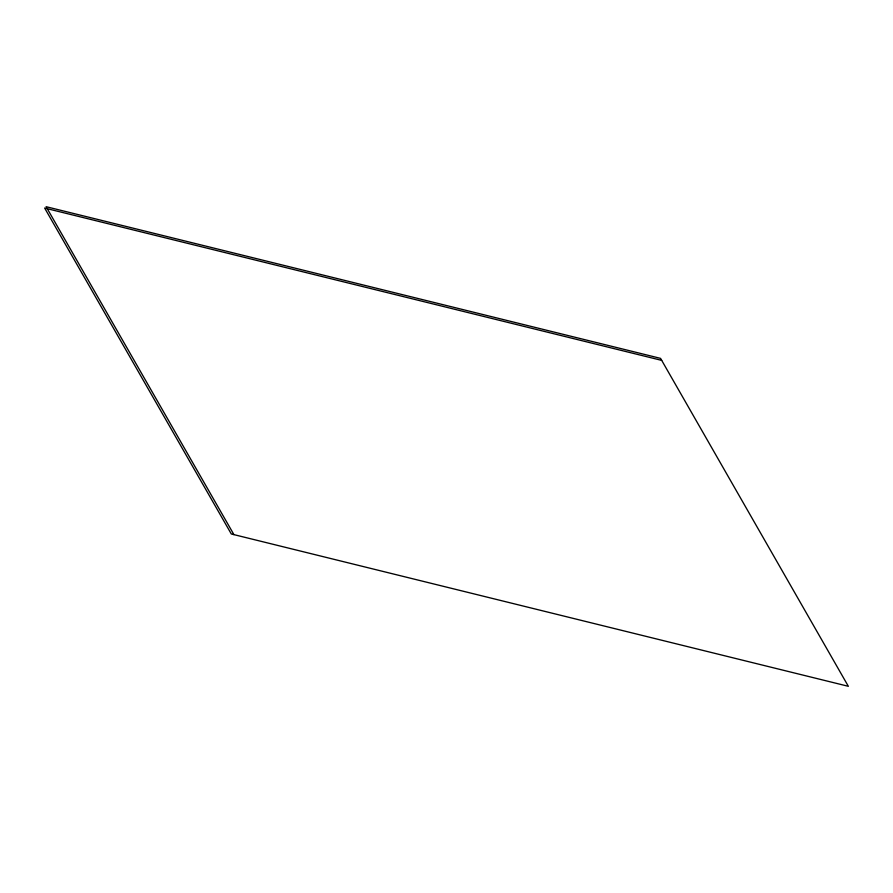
<?xml version="1.0" encoding="UTF-8"?>
<svg xmlns="http://www.w3.org/2000/svg" width="893" height="893" viewBox="0 0 893 893"><rect width="100%" height="100%" fill="white"/><g stroke="black" fill="none" stroke-linecap="round" stroke-linejoin="round"><path stroke-width="1.34" d="M661.691 360.381L44.65 208.058L231.309 533.981L848.35 686.304L660.552 358.372L46.123 206.696L233.921 534.628"/></g></svg>
